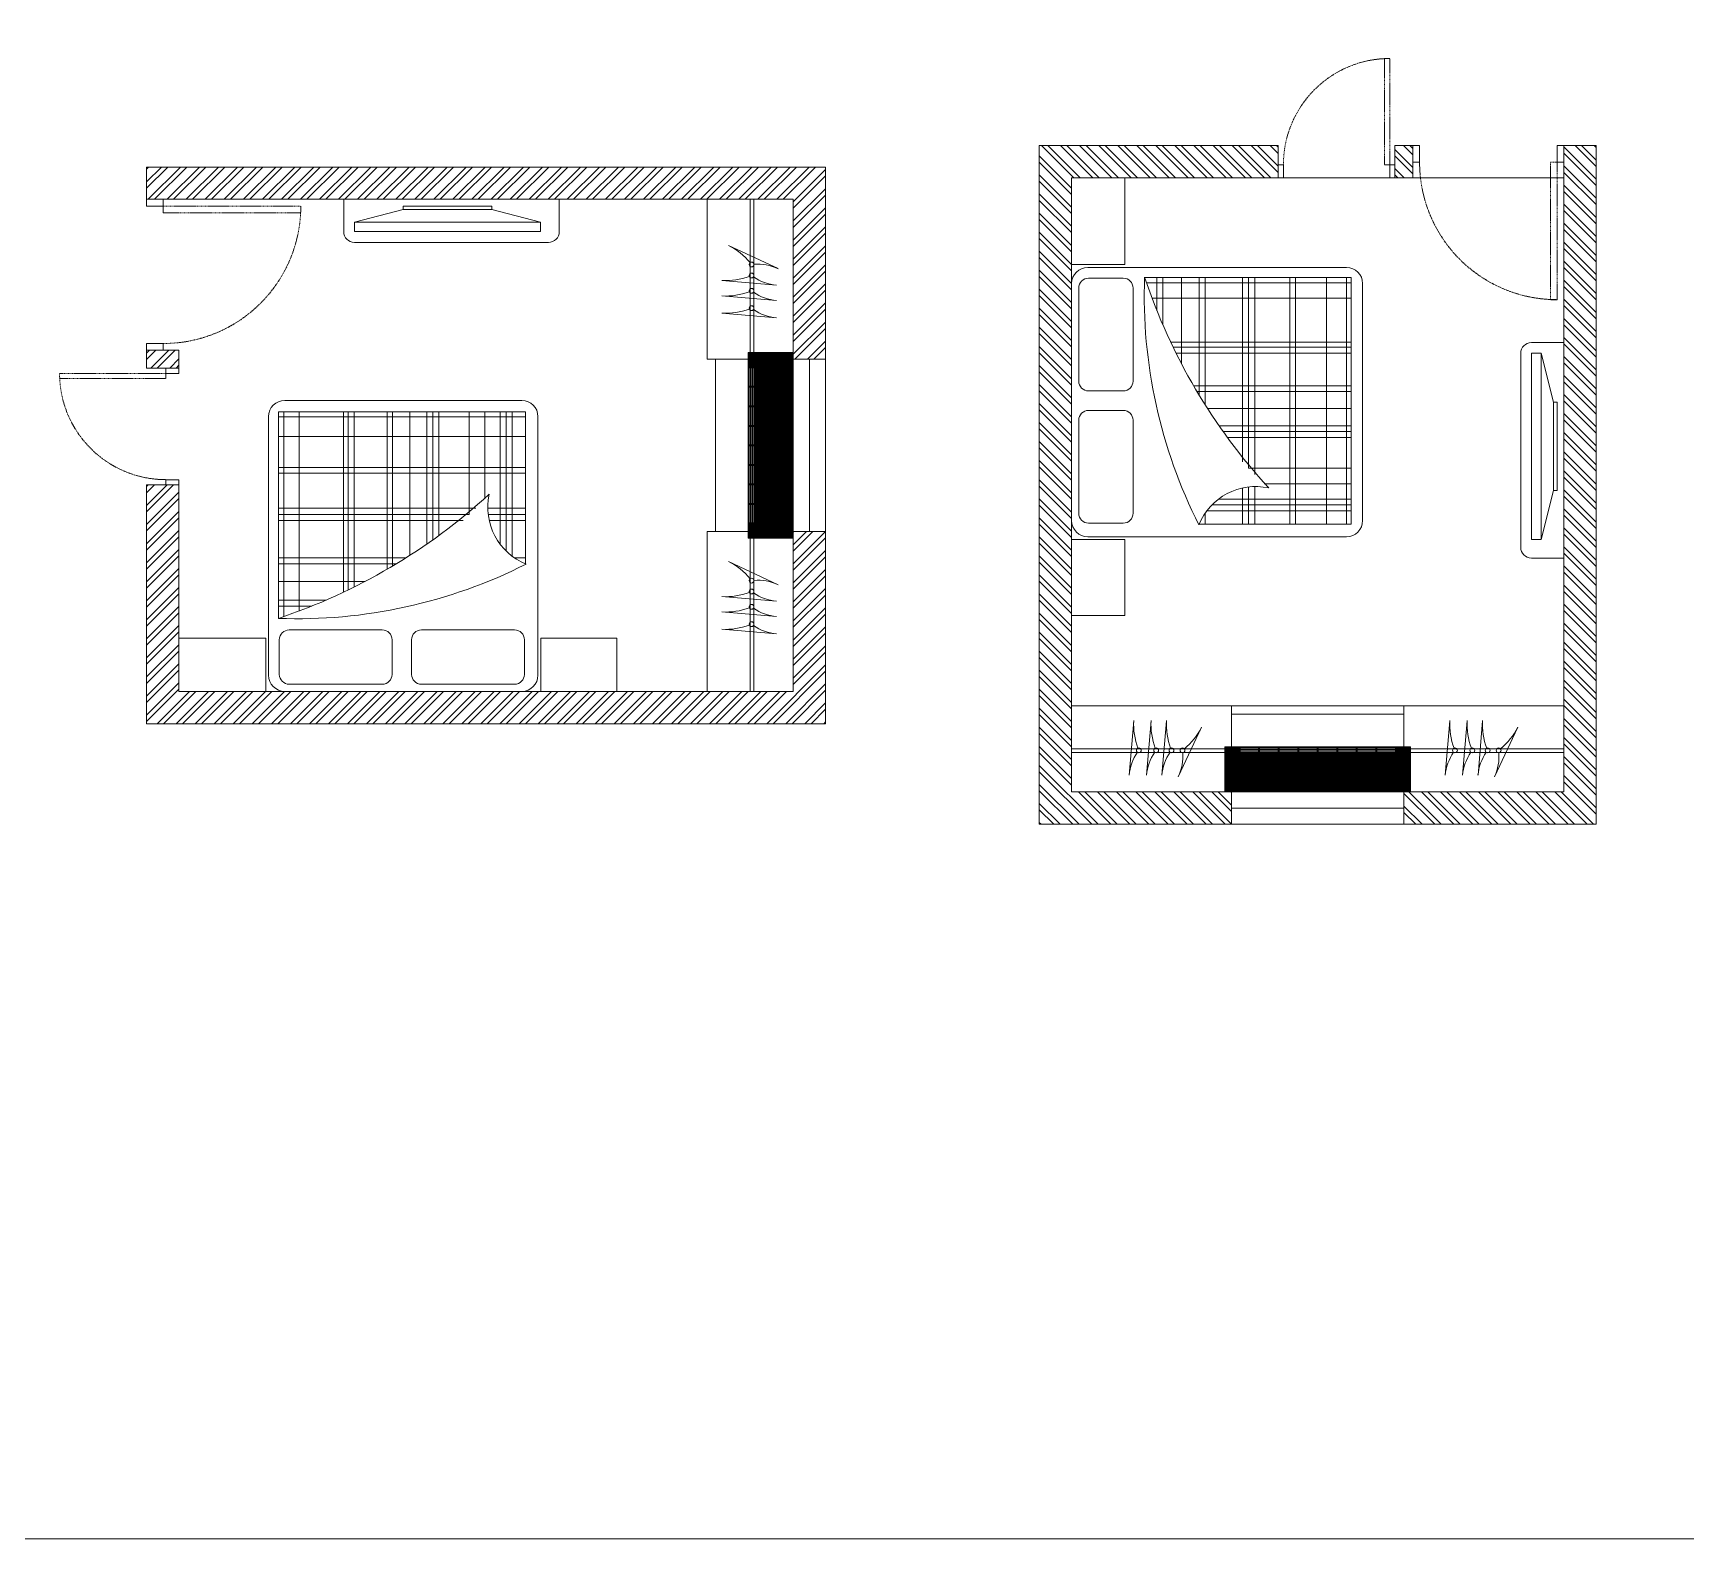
# Model space of a CAD drawing. Header units: inches. Extents: x 15448 to 46480, y -8154 to 0.
# Drawn here: x 16917.6 to 17377.7, y -3444.5 to -3025.2 of the extents above; entities that cross this region are included whole.
import ezdxf

# ---------------------------------------------------------------- set-up
doc = ezdxf.new("R2010")
doc.units = ezdxf.units.IN
doc.header["$MEASUREMENT"] = 0
doc.linetypes.add('DASHED2', pattern=[0.375, 0.25, -0.125])
doc.linetypes.add('HIDDEN', pattern=[0.375, 0.25, -0.125])
for name, color, linetype in [('A-Door-Frame', 1, 'Continuous'), ('A-Door-Swing', 8, 'HIDDEN'), ('Edges', 7, 'Continuous'), ('furni', 253, 'Continuous'), ('IEL-HATCH-002', 7, 'Continuous')]:
    doc.layers.add(name, color=color, linetype=linetype)
doc.layers.add('Furniture', color=251, linetype='Continuous', lineweight=18)
doc.layers.add('ROD', color=7, linetype='Continuous', lineweight=9)

# ---------------------------------------------------------------- blocks, each defined once
blk = doc.blocks.new('DRYG')
at = {"layer": 'IEL-HATCH-002', "lineweight": 5, "transparency": 33554687}
h = blk.add_hatch(dxfattribs=at)
h.set_pattern_fill('ANSI31', color=9)
h.paths.add_polyline_path([(8088.69, 1479.56), (8081.6, 1479.56), (8081.6, 1479.53), (8081.6, 1421.69), (8088.69, 1421.69)])
h.paths.add_polyline_path([(8081.6, 1479.53), (8078.02, 1479.53), (8077.83, 1479.53), (8077.83, 1421.72), (8078.02, 1421.72), (8081.6, 1421.72)])
h.paths.add_polyline_path([(8091.83, 1479.56), (8088.69, 1479.56), (8088.69, 1421.69), (8091.83, 1421.69)])
h.paths.add_polyline_path([(8090.14, 1462.64), (8090.51, 1462.64), (8090.51, 1456.86), (8090.14, 1456.86)], flags=16)
h.paths.add_polyline_path([(8090.66, 1462.64), (8091.04, 1462.64), (8091.04, 1456.86), (8090.66, 1456.86)], flags=16)
h.paths.add_polyline_path([(8091.19, 1462.64), (8091.57, 1462.64), (8091.57, 1456.86), (8091.19, 1456.86)], flags=16)
h.paths.add_polyline_path([(8090.14, 1456.55), (8090.51, 1456.55), (8090.51, 1450.78), (8090.14, 1450.78)], flags=16)
h.paths.add_polyline_path([(8090.66, 1456.55), (8091.04, 1456.55), (8091.04, 1450.78), (8090.66, 1450.78)], flags=16)
h.paths.add_polyline_path([(8091.19, 1456.55), (8091.57, 1456.55), (8091.57, 1450.78), (8091.19, 1450.78)], flags=16)
h.paths.add_polyline_path([(8090.14, 1462.95), (8090.14, 1468.72), (8090.51, 1468.72), (8090.51, 1462.95)], flags=16)
h.paths.add_polyline_path([(8090.66, 1462.95), (8090.66, 1468.72), (8091.04, 1468.72), (8091.04, 1462.95)], flags=16)
h.paths.add_polyline_path([(8091.19, 1462.95), (8091.19, 1468.72), (8091.57, 1468.72), (8091.57, 1462.95)], flags=16)
h.paths.add_polyline_path([(8090.14, 1450.47), (8090.51, 1450.47), (8090.51, 1444.69), (8090.14, 1444.69)], flags=16)
h.paths.add_polyline_path([(8090.66, 1450.47), (8091.04, 1450.47), (8091.04, 1444.69), (8090.66, 1444.69)], flags=16)
h.paths.add_polyline_path([(8091.19, 1450.47), (8091.57, 1450.47), (8091.57, 1444.69), (8091.19, 1444.69)], flags=16)
h.paths.add_polyline_path([(8090.14, 1469.03), (8090.14, 1474.81), (8090.51, 1474.81), (8090.51, 1469.03)], flags=16)
h.paths.add_polyline_path([(8090.66, 1469.03), (8090.66, 1474.81), (8091.04, 1474.81), (8091.04, 1469.03)], flags=16)
h.paths.add_polyline_path([(8091.19, 1469.03), (8091.19, 1474.81), (8091.57, 1474.81), (8091.57, 1469.03)], flags=16)
h.paths.add_polyline_path([(8090.14, 1444.38), (8090.51, 1444.38), (8090.51, 1438.61), (8090.14, 1438.61)], flags=16)
h.paths.add_polyline_path([(8090.66, 1444.38), (8091.04, 1444.38), (8091.04, 1438.61), (8090.66, 1438.61)], flags=16)
h.paths.add_polyline_path([(8091.19, 1444.38), (8091.57, 1444.38), (8091.57, 1438.61), (8091.19, 1438.61)], flags=16)
h.paths.add_polyline_path([(8090.14, 1438.3), (8090.51, 1438.3), (8090.51, 1432.53), (8090.14, 1432.53)], flags=16)
h.paths.add_polyline_path([(8090.66, 1438.3), (8091.04, 1438.3), (8091.04, 1432.53), (8090.66, 1432.53)], flags=16)
h.paths.add_polyline_path([(8091.19, 1438.3), (8091.57, 1438.3), (8091.57, 1432.53), (8091.19, 1432.53)], flags=16)
h.paths.add_polyline_path([(8090.14, 1432.21), (8090.51, 1432.21), (8090.51, 1426.44), (8090.14, 1426.44)], flags=16)
h.paths.add_polyline_path([(8090.66, 1432.21), (8091.04, 1432.21), (8091.04, 1426.44), (8090.66, 1426.44)], flags=16)
h.paths.add_polyline_path([(8091.19, 1432.21), (8091.57, 1432.21), (8091.57, 1426.44), (8091.19, 1426.44)], flags=16)
at = {"layer": 'Edges', "color": 18, "lineweight": 5, "true_color": 0x000000}
for p, q in [((8077.83, 1479.53), (8077.83, 1479.56)), ((8077.83, 1479.56), (8078.02, 1479.56)), ((8077.83, 1479.53), (8077.83, 1421.72)), ((8077.83, 1479.53), (8078.02, 1479.53)), ((8078.02, 1479.56), (8078.02, 1479.53)), ((8078.02, 1479.56), (8081.6, 1479.56)), ((8078.02, 1479.53), (8081.6, 1479.53)), ((8088.69, 1479.56), (8081.6, 1479.56)), ((8081.6, 1479.56), (8081.6, 1479.53)), ((8081.6, 1479.53), (8081.6, 1421.72)), ((8088.69, 1479.56), (8091.83, 1479.56)), ((8088.69, 1421.69), (8088.69, 1479.56)), ((8091.83, 1479.56), (8091.83, 1421.69)), ((8090.14, 1474.81), (8090.51, 1474.81)), ((8090.14, 1469.03), (8090.14, 1474.81)), ((8090.51, 1474.81), (8090.51, 1469.03)), ((8090.66, 1474.81), (8091.04, 1474.81)), ((8090.66, 1469.03), (8090.66, 1474.81)), ((8091.04, 1474.81), (8091.04, 1469.03)), ((8091.19, 1474.81), (8091.57, 1474.81)), ((8091.19, 1469.03), (8091.19, 1474.81)), ((8091.57, 1474.81), (8091.57, 1469.03)), ((8090.51, 1469.03), (8090.14, 1469.03)), ((8090.14, 1468.72), (8090.51, 1468.72)), ((8090.14, 1462.95), (8090.14, 1468.72)), ((8090.51, 1468.72), (8090.51, 1462.95)), ((8091.04, 1469.03), (8090.66, 1469.03)), ((8090.66, 1468.72), (8091.04, 1468.72)), ((8090.66, 1462.95), (8090.66, 1468.72)), ((8091.04, 1468.72), (8091.04, 1462.95)), ((8091.57, 1469.03), (8091.19, 1469.03)), ((8091.19, 1468.72), (8091.57, 1468.72)), ((8091.19, 1462.95), (8091.19, 1468.72)), ((8091.57, 1468.72), (8091.57, 1462.95)), ((8090.51, 1462.95), (8090.14, 1462.95)), ((8090.14, 1462.64), (8090.51, 1462.64)), ((8090.14, 1456.86), (8090.14, 1462.64)), ((8090.51, 1462.64), (8090.51, 1456.86)), ((8091.04, 1462.95), (8090.66, 1462.95)), ((8090.66, 1462.64), (8091.04, 1462.64)), ((8090.66, 1456.86), (8090.66, 1462.64)), ((8091.04, 1462.64), (8091.04, 1456.86)), ((8091.57, 1462.95), (8091.19, 1462.95)), ((8091.19, 1462.64), (8091.57, 1462.64)), ((8091.19, 1456.86), (8091.19, 1462.64)), ((8091.57, 1462.64), (8091.57, 1456.86)), ((8090.51, 1456.86), (8090.14, 1456.86)), ((8091.04, 1456.86), (8090.66, 1456.86)), ((8091.57, 1456.86), (8091.19, 1456.86)), ((8090.14, 1456.55), (8090.51, 1456.55)), ((8090.14, 1450.78), (8090.14, 1456.55)), ((8090.51, 1456.55), (8090.51, 1450.78)), ((8090.66, 1456.55), (8091.04, 1456.55)), ((8090.66, 1450.78), (8090.66, 1456.55)), ((8091.04, 1456.55), (8091.04, 1450.78)), ((8091.19, 1456.55), (8091.57, 1456.55)), ((8091.19, 1450.78), (8091.19, 1456.55)), ((8091.57, 1456.55), (8091.57, 1450.78)), ((8090.51, 1450.78), (8090.14, 1450.78)), ((8090.14, 1450.47), (8090.51, 1450.47)), ((8090.14, 1444.69), (8090.14, 1450.47)), ((8090.51, 1450.47), (8090.51, 1444.69)), ((8091.04, 1450.78), (8090.66, 1450.78)), ((8090.66, 1450.47), (8091.04, 1450.47)), ((8090.66, 1444.69), (8090.66, 1450.47)), ((8091.04, 1450.47), (8091.04, 1444.69)), ((8091.57, 1450.78), (8091.19, 1450.78)), ((8091.19, 1450.47), (8091.57, 1450.47)), ((8091.19, 1444.69), (8091.19, 1450.47)), ((8091.57, 1450.47), (8091.57, 1444.69)), ((8090.51, 1444.69), (8090.14, 1444.69)), ((8090.14, 1444.38), (8090.51, 1444.38)), ((8090.14, 1438.61), (8090.14, 1444.38)), ((8090.51, 1444.38), (8090.51, 1438.61)), ((8091.04, 1444.69), (8090.66, 1444.69)), ((8090.66, 1444.38), (8091.04, 1444.38)), ((8090.66, 1438.61), (8090.66, 1444.38)), ((8091.04, 1444.38), (8091.04, 1438.61)), ((8091.57, 1444.69), (8091.19, 1444.69)), ((8091.19, 1444.38), (8091.57, 1444.38)), ((8091.19, 1438.61), (8091.19, 1444.38)), ((8091.57, 1444.38), (8091.57, 1438.61)), ((8090.51, 1438.61), (8090.14, 1438.61)), ((8090.14, 1438.3), (8090.51, 1438.3)), ((8090.14, 1432.53), (8090.14, 1438.3)), ((8090.51, 1438.3), (8090.51, 1432.53)), ((8091.04, 1438.61), (8090.66, 1438.61)), ((8090.66, 1438.3), (8091.04, 1438.3)), ((8090.66, 1432.53), (8090.66, 1438.3)), ((8091.04, 1438.3), (8091.04, 1432.53)), ((8091.57, 1438.61), (8091.19, 1438.61)), ((8091.19, 1438.3), (8091.57, 1438.3)), ((8091.19, 1432.53), (8091.19, 1438.3)), ((8091.57, 1438.3), (8091.57, 1432.53)), ((8090.51, 1432.53), (8090.14, 1432.53)), ((8090.14, 1432.21), (8090.51, 1432.21)), ((8090.14, 1426.44), (8090.14, 1432.21)), ((8090.51, 1432.21), (8090.51, 1426.44)), ((8091.04, 1432.53), (8090.66, 1432.53)), ((8090.66, 1432.21), (8091.04, 1432.21)), ((8090.66, 1426.44), (8090.66, 1432.21)), ((8091.04, 1432.21), (8091.04, 1426.44)), ((8091.57, 1432.53), (8091.19, 1432.53)), ((8091.19, 1432.21), (8091.57, 1432.21)), ((8091.19, 1426.44), (8091.19, 1432.21)), ((8091.57, 1432.21), (8091.57, 1426.44)), ((8090.51, 1426.44), (8090.14, 1426.44)), ((8091.04, 1426.44), (8090.66, 1426.44)), ((8091.57, 1426.44), (8091.19, 1426.44)), ((8077.83, 1421.69), (8077.83, 1421.72)), ((8077.83, 1421.72), (8078.02, 1421.72)), ((8078.02, 1421.69), (8077.83, 1421.69)), ((8078.02, 1421.72), (8078.02, 1421.69)), ((8081.6, 1421.72), (8078.02, 1421.72)), ((8078.02, 1421.69), (8081.6, 1421.69)), ((8081.6, 1421.72), (8081.6, 1421.69)), ((8088.69, 1421.69), (8081.6, 1421.69)), ((8088.69, 1421.69), (8091.83, 1421.69))]:
    blk.add_line(p, q, dxfattribs=at)
at = {"layer": 'furni', "color": 18, "lineweight": 5, "true_color": 0x000000}
blk.add_line((8077.83, 1421.69), (8091.83, 1421.69), dxfattribs=at)
blk = doc.blocks.new('HG')
at = {"color": 7, "lineweight": 5}
for p, q in [((16558.21, -2649.17), (16489.46, -2649.17)), ((16489.46, -2649.17), (16489.46, -2706.7)), ((16490.97, -2649.17), (16490.97, -2706.16)), ((16491.17, -2646), (16557.17, -2646)), ((16495.21, -2649.17), (16495.21, -2704.63)), ((16507.5, -2649.17), (16507.5, -2699.41)), ((16508.87, -2649.17), (16508.87, -2698.75)), ((16510.51, -2649.17), (16510.51, -2697.95)), ((16519.68, -2649.17), (16519.68, -2693)), ((16521.18, -2649.17), (16521.18, -2692.12)), ((16525.97, -2649.17), (16525.97, -2689.16)), ((16530.76, -2649.17), (16530.76, -2685.96)), ((16532.41, -2649.17), (16532.41, -2684.81)), ((16534.05, -2649.17), (16534.05, -2683.62)), ((16542.53, -2649.17), (16542.53, -2677.79)), ((16546.91, -2649.17), (16546.91, -2673.38)), ((16551.16, -2649.17), (16551.16, -2686.05)), ((16552.8, -2649.17), (16552.8, -2687.92)), ((16554.44, -2649.17), (16554.44, -2689.33)), ((16558.21, -2691.67), (16558.21, -2649.17)), ((16486.67, -2722.5), (16486.67, -2650.5)), ((16558.21, -2650.53), (16489.46, -2650.53)), ((16561.67, -2650.5), (16561.67, -2722.5)), ((16558.21, -2656.01), (16489.46, -2656.01)), ((16558.21, -2664.64), (16489.46, -2664.64)), ((16558.21, -2666.28), (16489.46, -2666.28)), ((16544.36, -2676), (16489.46, -2676)), ((16558.21, -2676), (16547.69, -2676)), ((16542.54, -2677.78), (16489.46, -2677.78)), ((16540.8, -2679.43), (16489.46, -2679.43)), ((16558.21, -2677.78), (16547.81, -2677.78)), ((16558.21, -2679.43), (16548.09, -2679.43)), ((16524.91, -2689.83), (16489.46, -2689.83)), ((16522.26, -2691.48), (16489.46, -2691.48)), ((16558.21, -2689.83), (16555.14, -2689.83)), ((16558.21, -2691.48), (16558.18, -2691.48)), ((16513.52, -2696.41), (16489.46, -2696.41)), ((16502.65, -2701.61), (16489.46, -2701.61)), ((16498.73, -2703.25), (16489.46, -2703.25)), ((16518.32, -2709.89), (16492.41, -2709.89)), ((16555.15, -2709.89), (16529.23, -2709.89)), ((16485.89, -2712.15), (16461.72, -2712.15)), ((16485.89, -2727), (16485.89, -2712.15)), ((16489.67, -2712.63), (16489.67, -2722.27)), ((16521.06, -2722.27), (16521.06, -2712.63)), ((16526.49, -2712.63), (16526.49, -2722.27)), ((16557.89, -2722.27), (16557.89, -2712.63)), ((16562.46, -2727), (16562.46, -2712.15)), ((16562.46, -2712.15), (16583.62, -2712.15)), ((16583.62, -2712.15), (16583.62, -2727)), ((16557.17, -2727), (16491.17, -2727)), ((16492.41, -2725.01), (16518.32, -2725.01)), ((16529.23, -2725.01), (16555.15, -2725.01))]:
    blk.add_line(p, q, dxfattribs=at)
for centre, radius, start, end in [((16491.17, -2650.5), 4.5, 90, 180), ((16557.17, -2650.5), 4.5, 0, 90), ((16437.33, -2551.19), 163.99, 288.517, 312.4831), ((16564.7, -2675.77), 17.01, 167.6444, 248.2127), ((16494.59, -2565.48), 141.3, 267.9004, 296.8404), ((16492.41, -2712.63), 2.74, 90, 180), ((16518.32, -2712.63), 2.74, 0, 90), ((16529.23, -2712.63), 2.74, 90, 180), ((16555.15, -2712.63), 2.74, 0, 90), ((16491.17, -2722.5), 4.5, 180, 270), ((16492.41, -2722.27), 2.74, 180, 270), ((16518.32, -2722.27), 2.74, 270, 0), ((16529.23, -2722.27), 2.74, 180, 270), ((16555.15, -2722.27), 2.74, 270, 0), ((16557.17, -2722.5), 4.5, 270, 0)]:
    blk.add_arc(centre, radius, start, end, dxfattribs=at)

msp = doc.modelspace()

# ---------------------------------------------------------------- hatches: boundary and pattern name
at = {"layer": 'IEL-HATCH-002', "lineweight": 5, "transparency": 33554687}
h = msp.add_hatch(dxfattribs=at)
h.set_pattern_fill('ANSI32', color=1, scale=10, angle=270)
h.set_pattern_definition([(315, (17823.3826, 1162.133), (2.6516504, 2.6516504), []), (315, (17823.3826, 1160.365), (2.6516504, 2.6516504), [])])
h.paths.add_polyline_path([(17352.71, -3245.5), (17352.71, -3065.5), (17352.71, -3056.5), (17343.71, -3056.5), (17343.71, -3236.5), (17299.21, -3236.5), (17299.21, -3245.5)])
h.paths.add_polyline_path([(17251.21, -3245.5), (17251.21, -3236.5), (17249.38, -3236.5), (17249.35, -3236.5), (17206.71, -3236.5), (17206.71, -3065.5), (17264.21, -3065.5), (17264.21, -3061.89), (17264.21, -3056.5), (17197.71, -3056.5), (17197.71, -3236.5), (17197.71, -3245.5), (17206.71, -3245.5)])
h.paths.add_polyline_path([(17301.71, -3065.5), (17301.71, -3056.5), (17296.71, -3056.5), (17296.71, -3065.5)])
h = msp.add_hatch(dxfattribs=at)
h.set_pattern_fill('ANSI32', color=1, scale=10)
h.set_pattern_definition([(45, (12730.5814, -2591.832), (-2.6516504, 2.6516504), []), (45, (12732.349, -2591.832), (-2.6516504, 2.6516504), [])])
h.paths.add_polyline_path([(17138.22, -3062.5), (16958.22, -3062.5), (16949.22, -3062.5), (16949.22, -3071.5), (17129.22, -3071.5), (17129.22, -3116), (17138.22, -3116)])
h.paths.add_polyline_path([(17138.22, -3164), (17129.22, -3164), (17129.22, -3165.84), (17129.22, -3165.87), (17129.22, -3208.5), (16958.22, -3208.5), (16958.22, -3151), (16954.61, -3151), (16949.22, -3151), (16949.22, -3217.5), (17129.22, -3217.5), (17138.22, -3217.5), (17138.22, -3208.5)])
h.paths.add_polyline_path([(16958.22, -3113.5), (16949.22, -3113.5), (16949.22, -3118.5), (16958.22, -3118.5)])

# ---------------------------------------------------------------- linework, layer by layer
at = {"lineweight": 5}
for p, q in [((17197.71, -3056.5), (17197.71, -3245.5)), ((17221.56, -3089.67), (17221.56, -3065.5)), ((17045.29, -3074.37), (17020.67, -3074.37)), ((17206.71, -3089.67), (17221.56, -3089.67)), ((17211.21, -3090.46), (17283.21, -3090.46)), ((17208.71, -3096.19), (17208.71, -3122.11)), ((17221.08, -3093.45), (17211.44, -3093.45)), ((17223.82, -3122.11), (17223.82, -3096.19)), ((17284.55, -3093.24), (17227.01, -3093.24)), ((17284.55, -3094.75), (17227.55, -3094.75)), ((17230.46, -3102.51), (17230.46, -3093.24)), ((17232.1, -3106.43), (17232.1, -3093.24)), ((17237.3, -3117.3), (17237.3, -3093.24)), ((17242.23, -3126.04), (17242.23, -3093.24)), ((17243.88, -3128.69), (17243.88, -3093.24)), ((17254.28, -3144.58), (17254.28, -3093.24)), ((17255.93, -3146.32), (17255.93, -3093.24)), ((17257.71, -3148.14), (17257.71, -3093.24)), ((17267.43, -3161.99), (17267.43, -3093.24)), ((17269.07, -3161.99), (17269.07, -3093.24)), ((17277.7, -3161.99), (17277.7, -3093.24)), ((17283.18, -3161.99), (17283.18, -3093.24)), ((17284.55, -3161.99), (17284.55, -3093.24)), ((17287.71, -3094.96), (17287.71, -3160.96)), ((17284.55, -3098.99), (17229.08, -3098.99)), ((17284.55, -3111.28), (17234.3, -3111.28)), ((17284.55, -3112.65), (17234.96, -3112.65)), ((17284.55, -3114.29), (17235.76, -3114.29)), ((17284.55, -3123.46), (17240.71, -3123.46)), ((17211.44, -3124.84), (17221.08, -3124.84)), ((17284.55, -3124.97), (17241.59, -3124.97)), ((17340.84, -3152.57), (17340.84, -3127.96)), ((17208.71, -3133.01), (17208.71, -3158.93)), ((17221.08, -3130.27), (17211.44, -3130.27)), ((17223.82, -3158.93), (17223.82, -3133.01)), ((17284.55, -3129.76), (17244.55, -3129.76)), ((17284.55, -3134.55), (17247.75, -3134.55)), ((17284.55, -3136.19), (17248.9, -3136.19)), ((17284.55, -3137.83), (17250.09, -3137.83)), ((17284.55, -3146.32), (17255.92, -3146.32)), ((17255.93, -3161.99), (17255.93, -3151.59)), ((17257.71, -3161.99), (17257.71, -3151.48)), ((17284.55, -3150.69), (17260.33, -3150.69)), ((17284.55, -3154.94), (17247.66, -3154.94)), ((17254.28, -3161.99), (17254.28, -3151.87)), ((17243.88, -3161.99), (17243.88, -3158.92)), ((17284.55, -3158.22), (17244.38, -3158.22)), ((17284.55, -3156.58), (17245.79, -3156.58)), ((17211.44, -3161.67), (17221.08, -3161.67)), ((17242.05, -3161.99), (17284.55, -3161.99)), ((17242.23, -3161.99), (17242.23, -3161.96)), ((17206.71, -3166.24), (17221.56, -3166.24)), ((17283.21, -3165.46), (17211.21, -3165.46)), ((17221.56, -3166.24), (17221.56, -3187.41)), ((17221.56, -3187.41), (17206.71, -3187.41)), ((17352.71, -3245.5), (17197.71, -3245.5))]:
    msp.add_line(p, q, dxfattribs=at)
at = {"color": 0, "lineweight": 5}
for p, q in [((17296.71, -3056.5), (17301.71, -3056.5)), ((17343.71, -3056.5), (17343.71, -3236.5)), ((16949.22, -3071.5), (17129.22, -3071.5)), ((16949.22, -3118.5), (16949.22, -3113.5))]:
    msp.add_line(p, q, dxfattribs=at)
at = {"color": 9, "lineweight": 5, "true_color": 0xc7c8ca}
for p, q in [((17206.71, -3065.5), (17206.71, -3089.67)), ((17221.56, -3065.5), (17206.71, -3065.5)), ((17004.08, -3071.5), (17004.08, -3080.5)), ((17020.67, -3074.37), (17020.67, -3073.37)), ((17020.67, -3073.37), (17045.29, -3073.37)), ((17045.29, -3074.37), (17045.29, -3073.37)), ((17064.08, -3080.5), (17064.08, -3071.5)), ((17117.22, -3071.5), (17117.22, -3116)), ((17118.22, -3071.5), (17118.22, -3116)), ((17007.08, -3083.5), (17061.08, -3083.5)), ((17206.71, -3160.96), (17206.71, -3094.96)), ((17331.71, -3114.37), (17331.71, -3168.37)), ((17343.71, -3111.37), (17334.71, -3111.37)), ((17129.22, -3116), (17105.22, -3116)), ((17107.58, -3164), (17107.58, -3116)), ((17340.84, -3127.96), (17341.84, -3127.96)), ((17341.84, -3127.96), (17341.84, -3152.57)), ((17340.84, -3152.57), (17341.84, -3152.57)), ((17129.22, -3164), (17105.22, -3164)), ((17117.22, -3164), (17117.22, -3208.5)), ((17118.22, -3164), (17118.22, -3208.5)), ((17206.71, -3187.41), (17206.71, -3166.24)), ((17334.71, -3171.37), (17343.71, -3171.37)), ((16958.22, -3193.65), (16958.22, -3208.5)), ((16958.22, -3208.5), (16982.39, -3208.5)), ((17080.12, -3208.5), (17058.95, -3208.5)), ((17251.21, -3236.5), (17251.21, -3212.5)), ((17251.21, -3214.87), (17299.21, -3214.87)), ((17299.21, -3236.5), (17299.21, -3212.5)), ((17251.21, -3224.5), (17206.71, -3224.5)), ((17343.71, -3224.5), (17299.21, -3224.5)), ((17251.21, -3225.5), (17206.71, -3225.5)), ((17343.71, -3225.5), (17299.21, -3225.5))]:
    msp.add_line(p, q, dxfattribs=at)
at = {"lineweight": 5, "ltscale": 7}
for p, q in [((17020.67, -3074.37), (17007.08, -3077.82)), ((17045.29, -3074.37), (17058.88, -3077.82)), ((17340.84, -3127.96), (17337.39, -3114.37)), ((17340.84, -3152.57), (17337.39, -3166.17))]:
    msp.add_line(p, q, dxfattribs=at)
at = {"lineweight": 5}
for points in [[(16322, -2736.5), (18115.36, -2736.5), (18115.36, -3444.5), (16322, -3444.5)], [(17343.71, -3212.5), (17343.71, -3065.5), (17206.71, -3065.5), (17206.71, -3212.5)]]:
    msp.add_lwpolyline(points, close=True, dxfattribs=at)
at = {"lineweight": 5, "ltscale": 7}
for points in [[(17007.08, -3077.82), (17058.88, -3077.82), (17058.88, -3080.5), (17007.08, -3080.5)], [(17337.39, -3114.37), (17337.39, -3166.17), (17334.71, -3166.17), (17334.71, -3114.37)]]:
    msp.add_lwpolyline(points, close=True, dxfattribs=at)
at = {"color": 9, "lineweight": 5, "true_color": 0xc7c8ca}
for centre, start, end in [((17007.08, -3080.5), 180, 270), ((17061.08, -3080.5), 270, 0), ((17334.71, -3114.37), 90, 180), ((17334.71, -3168.37), 180, 270)]:
    msp.add_arc(centre, 3, start, end, dxfattribs=at)
at = {"lineweight": 5}
for centre, radius, start, end in [((17211.21, -3094.96), 4.5, 90, 180), ((17283.21, -3094.96), 4.5, 0, 90), ((17211.44, -3096.19), 2.74, 90, 180), ((17221.08, -3096.19), 2.74, 0, 90), ((17368.23, -3098.37), 141.3, 177.9004, 206.8404), ((17382.52, -3041.11), 163.99, 198.517, 222.4831), ((17211.44, -3122.11), 2.74, 180, 270), ((17221.08, -3122.11), 2.74, 270, 0), ((17211.44, -3133.01), 2.74, 90, 180), ((17221.08, -3133.01), 2.74, 0, 90), ((17257.94, -3168.48), 17.01, 77.6444, 158.2127), ((17211.44, -3158.93), 2.74, 180, 270), ((17221.08, -3158.93), 2.74, 270, 0), ((17211.21, -3160.96), 4.5, 180, 270), ((17283.21, -3160.96), 4.5, 270, 0)]:
    msp.add_arc(centre, radius, start, end, dxfattribs=at)
at = {"layer": 'A-Door-Frame', "lineweight": 5}
for p, q in [((17301.71, -3056.5), (17301.71, -3061.17)), ((17343.71, -3056.5), (17343.71, -3061.17)), ((17264.21, -3065.5), (17264.21, -3061.89)), ((17296.71, -3065.5), (17296.71, -3061.89)), ((16949.22, -3071.5), (16953.88, -3071.5)), ((16949.22, -3113.5), (16953.88, -3113.5)), ((16958.22, -3118.5), (16954.61, -3118.5)), ((16958.22, -3151), (16954.61, -3151))]:
    msp.add_line(p, q, dxfattribs=at)
for points in [[(17301.71, -3056.5), (17303.58, -3056.5), (17303.58, -3061.17), (17301.71, -3061.17)], [(17343.71, -3056.5), (17341.84, -3056.5), (17341.84, -3061.17), (17343.71, -3061.17)], [(17264.21, -3065.5), (17265.66, -3065.5), (17265.66, -3061.89), (17264.21, -3061.89)], [(17296.71, -3065.5), (17295.27, -3065.5), (17295.27, -3061.89), (17296.71, -3061.89)], [(16949.22, -3071.5), (16949.22, -3073.37), (16953.88, -3073.37), (16953.88, -3071.5)], [(16949.22, -3113.5), (16949.22, -3111.64), (16953.88, -3111.64), (16953.88, -3113.5)], [(16958.22, -3118.5), (16958.22, -3119.95), (16954.61, -3119.95), (16954.61, -3118.5)], [(16958.22, -3151), (16958.22, -3149.56), (16954.61, -3149.56), (16954.61, -3151)]]:
    msp.add_lwpolyline(points, dxfattribs=at)
at = {"layer": 'A-Door-Swing', "linetype": 'DASHED2', "lineweight": 5}
for points in [[(17295.27, -3061.89), (17295.27, -3032.28), (17293.82, -3032.28), (17293.82, -3061.89)], [(17341.84, -3061.17), (17341.84, -3099.44), (17339.98, -3099.44), (17339.98, -3061.17)], [(16953.88, -3073.37), (16992.15, -3073.37), (16992.15, -3075.24), (16953.88, -3075.24)], [(16954.61, -3119.95), (16925, -3119.95), (16925, -3121.39), (16954.61, -3121.39)]]:
    msp.add_lwpolyline(points, close=True, dxfattribs=at)
for centre, radius, start, end in [((17295.27, -3061.89), 29.61, 90, 180), ((17341.84, -3061.17), 38.27, 180, 270), ((16953.88, -3073.37), 38.27, 270, 0), ((16954.61, -3119.95), 29.61, 180, 270)]:
    msp.add_arc(centre, radius, start, end, dxfattribs=at)
at = {"layer": 'Furniture', "color": 133, "lineweight": 5, "true_color": 0x84cdcc}
for p, q in [((17124.99, -3090.8), (17111.18, -3084.31)), ((17124.57, -3095.39), (17109.37, -3094.1)), ((17124.57, -3099.67), (17109.37, -3098.39)), ((17124.57, -3104.49), (17109.37, -3103.21)), ((17124.99, -3178.8), (17111.18, -3172.31)), ((17124.57, -3183.39), (17109.37, -3182.1)), ((17124.57, -3187.67), (17109.37, -3186.39)), ((17124.57, -3192.49), (17109.37, -3191.21)), ((17222.72, -3231.86), (17224, -3216.66)), ((17227.55, -3231.86), (17228.83, -3216.66)), ((17231.83, -3231.86), (17233.11, -3216.66)), ((17236.41, -3232.27), (17242.9, -3218.46)), ((17310.72, -3231.86), (17312, -3216.66)), ((17315.55, -3231.86), (17316.83, -3216.66)), ((17319.83, -3231.86), (17321.11, -3216.66)), ((17324.41, -3232.27), (17330.9, -3218.46))]:
    msp.add_line(p, q, dxfattribs=at)
for centre in [(17117.62, -3089.66), (17117.62, -3092.7), (17117.62, -3096.98), (17117.62, -3101.8), (17117.62, -3177.66), (17117.62, -3180.7), (17117.62, -3184.98), (17117.62, -3189.8), (17225.41, -3224.91), (17230.24, -3224.91), (17234.52, -3224.91), (17237.56, -3224.91), (17313.41, -3224.91), (17318.24, -3224.91), (17322.52, -3224.91), (17325.56, -3224.91)]:
    msp.add_circle(centre, 0.673, dxfattribs=at)
for centre, radius, start, end in [((17102.82, -3100.95), 18.62, 39.3984, 63.3097), ((17119.36, -3102.74), 13.19, 64.7514, 94.6513), ((17110.44, -3075.52), 18.62, 266.6903, 290.6016), ((17125.67, -3082.24), 13.19, 235.3487, 265.2486), ((17110.44, -3079.8), 18.62, 266.6903, 290.6016), ((17125.67, -3086.52), 13.19, 235.3487, 265.2486), ((17110.44, -3084.62), 18.62, 266.6903, 290.6016), ((17125.67, -3091.35), 13.19, 235.3487, 265.2486), ((17102.82, -3188.95), 18.62, 39.3984, 63.3097), ((17119.36, -3190.74), 13.19, 64.7514, 94.6513), ((17110.44, -3163.52), 18.62, 266.6903, 290.6016), ((17125.67, -3170.24), 13.19, 235.3487, 265.2486), ((17110.44, -3167.8), 18.62, 266.6903, 290.6016), ((17125.67, -3174.52), 13.19, 235.3487, 265.2486), ((17110.44, -3172.62), 18.62, 266.6903, 290.6016), ((17125.67, -3179.35), 13.19, 235.3487, 265.2486), ((17242.59, -3217.73), 18.62, 176.6903, 200.6016), ((17247.42, -3217.73), 18.62, 176.6903, 200.6016), ((17251.7, -3217.73), 18.62, 176.6903, 200.6016), ((17226.27, -3210.1), 18.62, 309.3984, 333.3097), ((17330.59, -3217.73), 18.62, 176.6903, 200.6016), ((17335.42, -3217.73), 18.62, 176.6903, 200.6016), ((17339.7, -3217.73), 18.62, 176.6903, 200.6016), ((17314.27, -3210.1), 18.62, 309.3984, 333.3097), ((17235.87, -3232.95), 13.19, 145.3487, 175.2486), ((17240.69, -3232.95), 13.19, 145.3487, 175.2486), ((17244.97, -3232.95), 13.19, 145.3487, 175.2486), ((17224.48, -3226.64), 13.19, 334.7514, 4.6513), ((17323.87, -3232.95), 13.19, 145.3487, 175.2486), ((17328.69, -3232.95), 13.19, 145.3487, 175.2486), ((17332.97, -3232.95), 13.19, 145.3487, 175.2486), ((17312.48, -3226.64), 13.19, 334.7514, 4.6513)]:
    msp.add_arc(centre, radius, start, end, dxfattribs=at)
at = {"layer": 'ROD', "color": 0, "lineweight": 5}
for p, q in [((17197.71, -3056.5), (17264.21, -3056.5)), ((17296.71, -3056.5), (17296.71, -3065.5)), ((17296.71, -3056.5), (17296.71, -3065.5)), ((17301.71, -3056.5), (17301.71, -3065.5)), ((17352.71, -3056.5), (17343.71, -3056.5)), ((17352.71, -3065.5), (17352.71, -3056.5)), ((16949.22, -3062.5), (16949.22, -3071.5)), ((16958.22, -3062.5), (16949.22, -3062.5)), ((17138.22, -3062.5), (16958.22, -3062.5)), ((17138.22, -3062.5), (17138.22, -3208.5)), ((17206.71, -3236.5), (17206.71, -3065.5)), ((17352.71, -3245.5), (17352.71, -3065.5)), ((17129.22, -3208.5), (17129.22, -3071.5)), ((16949.22, -3113.5), (16958.22, -3113.5)), ((16949.22, -3118.5), (16958.22, -3118.5)), ((16949.22, -3118.5), (16958.22, -3118.5)), ((16949.22, -3217.5), (16949.22, -3151)), ((17129.22, -3208.5), (16958.22, -3208.5)), ((17138.22, -3208.5), (17138.22, -3217.5)), ((16949.22, -3217.5), (17129.22, -3217.5)), ((17138.22, -3217.5), (17129.22, -3217.5)), ((17206.71, -3236.5), (17343.71, -3236.5)), ((17206.71, -3245.5), (17197.71, -3245.5))]:
    msp.add_line(p, q, dxfattribs=at)
at = {"layer": 'ROD', "color": 7, "lineweight": 5}
for p, q in [((17264.21, -3065.5), (17264.21, -3056.5)), ((16958.22, -3118.5), (16958.22, -3113.5)), ((16958.22, -3151), (16949.22, -3151)), ((16958.22, -3208.5), (16958.22, -3151))]:
    msp.add_line(p, q, dxfattribs=at)
at = {"layer": 'ROD', "color": 9, "lineweight": 5, "true_color": 0xc7c8ca}
for p, q in [((17301.71, -3056.5), (17301.71, -3065.5)), ((17206.71, -3065.5), (17264.21, -3065.5)), ((17296.71, -3065.5), (17301.71, -3065.5)), ((17105.22, -3116), (17105.22, -3071.5)), ((16949.22, -3113.5), (16958.22, -3113.5)), ((17129.22, -3116), (17129.22, -3164)), ((17105.22, -3208.5), (17105.22, -3164)), ((17206.71, -3212.5), (17251.21, -3212.5)), ((17299.21, -3212.5), (17343.71, -3212.5)), ((17299.21, -3236.5), (17251.21, -3236.5))]:
    msp.add_line(p, q, dxfattribs=at)
at = {"layer": 'ROD', "color": 5, "lineweight": 5}
for p, q in [((17138.22, -3116), (17129.22, -3116)), ((17133.72, -3164), (17133.72, -3116)), ((17138.22, -3164), (17138.22, -3116)), ((17129.22, -3164), (17138.22, -3164)), ((17251.21, -3236.5), (17251.21, -3245.5)), ((17299.21, -3245.5), (17299.21, -3236.5)), ((17251.21, -3241), (17299.21, -3241)), ((17251.21, -3245.5), (17299.21, -3245.5))]:
    msp.add_line(p, q, dxfattribs=at)

# ---------------------------------------------------------------- block references
at = {"lineweight": 5}
msp.add_blockref('HG', (496.5, -481.5), dxfattribs=at)
at = {"layer": 'furni', "color": 18, "lineweight": 5, "true_color": 0x000000, "xscale": -0.8937484743814937, "yscale": 0.8937484743814937, "zscale": 0.8937484743814937}
msp.add_blockref('DRYG', (24348.77, -4436.5), dxfattribs=at)
at = {"layer": 'furni', "color": 18, "lineweight": 5, "true_color": 0x000000, "xscale": -0.8937484743814937, "yscale": 0.8937484743814937, "zscale": 0.8937484743814937, "rotation": 270}
msp.add_blockref('DRYG', (15978.72, -10456.05), dxfattribs=at)

doc.saveas('drawing.dxf')
